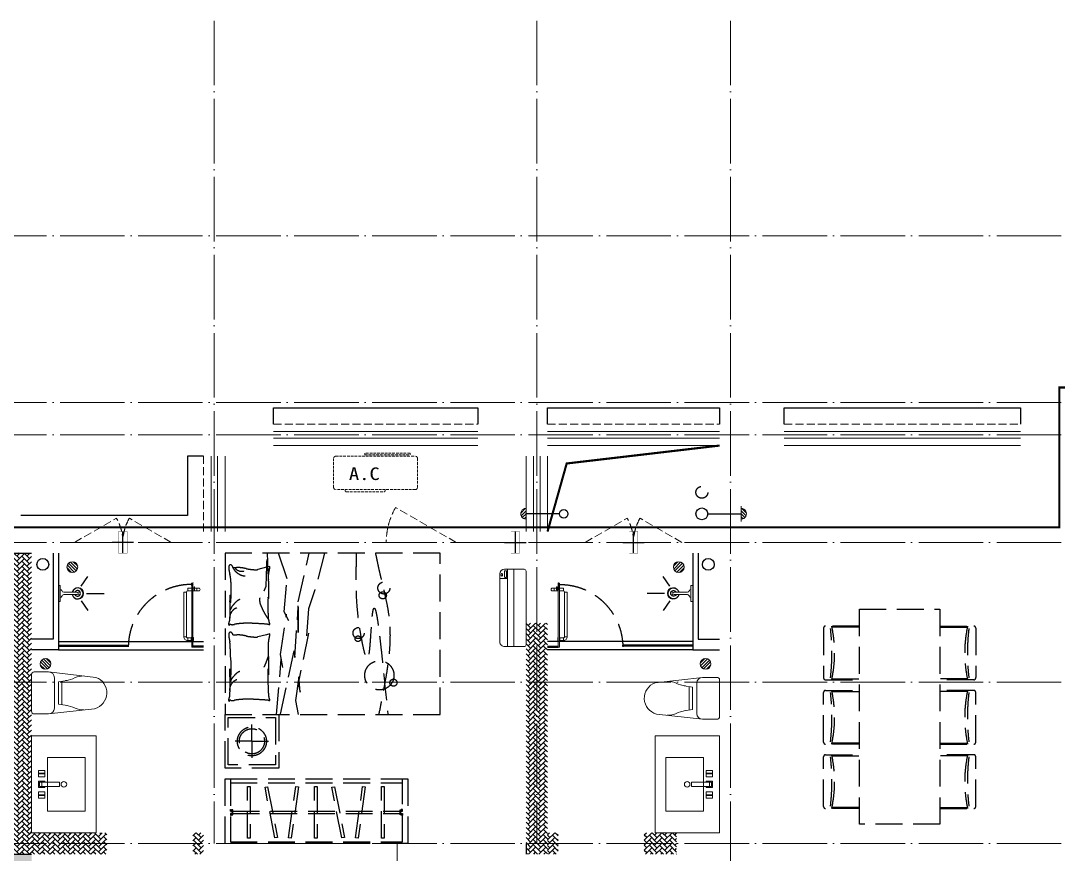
# Model space of a CAD drawing. Extents: x 27938 to 725830, y -209821 to 1628073.
# Drawn here: x 299517 to 309167, y -169835 to -162085 of the extents above; entities that cross this region are included whole.
import ezdxf

# ---------------------------------------------------------------- set-up
doc = ezdxf.new("R2010")
doc.units = 0
doc.header["$LTSCALE"] = 1000
doc.header["$MEASUREMENT"] = 0
for name, pattern in [('A户型$0$DASH', [0.35, 0.25, -0.1]), ('DASH', [0.35, 0.25, -0.1]), ('DOTE', [2.42, 2, -0.2, 0.02, -0.2])]:
    doc.linetypes.add(name, pattern=pattern)
for name, color, linetype in [('5fur', 250, 'Continuous'), ('IP-bath&kitchen-JOHNSON', 4, 'Continuous'), ('P-bath&kitchen-JOHNSON', 4, 'Continuous'), ('VPIPE-中水', 122, 'Continuous'), ('VPIPE-凝结', 150, 'Continuous'), ('VPIPE-废水', 31, 'Continuous'), ('VPIPE-雨水', 4, 'DASH'), ('保温', 6, 'Continuous'), ('机电标识类', 1, 'Continuous'), ('看线', 251, 'Continuous')]:
    doc.layers.add(name, color=color, linetype=linetype)
for name, color, linetype, lineweight in [('DOTE', 19, 'DOTE', 9), ('LVTRY', 1, 'Continuous', 13), ('WINDOW', 144, 'Continuous', 15), ('平面-栏杆', 135, 'Continuous', 15), ('平面-看线', 45, 'Continuous', 15), ('平面-空调室内机', 176, 'Continuous', 9), ('平面-空调预留孔', 173, 'Continuous', 15), ('空调', 76, 'Continuous', 13)]:
    doc.layers.add(name, color=color, linetype=linetype, lineweight=lineweight)
doc.styles.add('黑体', font='')
doc.styles.get('黑体').set_extended_font_data('SimHei')

# ---------------------------------------------------------------- blocks, each defined once
blk = doc.blocks.new('FGDGDRGSDGDG')
at = {"layer": 'DOTE', "linetype": 'DOTE', "ltscale": 0.3}
for p, q in [((519382.5, 529998.5), (519382.5, 522348.5)), ((522382.5, 529998.5), (522382.5, 522348.5)), ((524182.5, 529998.5), (524182.5, 513948.5)), ((488182.5, 527998.5), (546982.5, 527998.5)), ((488182.5, 526448.5), (546982.5, 526448.5)), ((488182.5, 526148.5), (546982.5, 526148.5)), ((488182.5, 525148.5), (546982.5, 525148.5)), ((488182.5, 523848.5), (546982.5, 523848.5)), ((488182.5, 522348.5), (546982.5, 522348.5)), ((521082.5, 522348.5), (521082.5, 513948.5))]:
    blk.add_line(p, q, dxfattribs=at)
blk = doc.blocks.new('A$C00A30745')
at = {"layer": '5fur', "linetype": 'A户型$0$DASH'}
for p, q in [((1800, 7200), (1800, 5700)), ((3800, 7200), (1800, 7200)), ((2377.2, 6961.9), (2298.5, 7200)), ((2481.6, 6747.4), (2581.9, 7200)), ((2726.6, 7200), (2635.5, 6857.4)), ((3800, 5700), (3800, 7200)), ((2186.2, 7067.8), (2103.6, 7047.1)), ((2216.2, 7075.3), (2186.2, 7067.8)), ((2349.7, 6653.9), (2377.2, 6961.9)), ((2635.5, 6857.4), (2575.1, 6681.4)), ((2448.6, 6230.3), (2481.6, 6697.9)), ((2481.6, 6461.3), (2481.6, 6747.4)), ((2481.6, 6697.9), (2481.6, 6461.3)), ((2575.1, 6681.4), (2553.3, 6346.7)), ((7700, 4679), (7700, 6679)), ((7700, 6679), (8450, 6679)), ((8450, 6679), (8450, 4679)), ((2316.7, 6257.8), (2371.7, 6631.9)), ((2393.7, 6571.4), (2349.7, 6653.9)), ((7366.6, 6501.9), (7366.6, 6041.9)), ((7700, 6521.9), (7386.6, 6521.9)), ((7700, 6511.9), (7444.9, 6511.9)), ((8450, 6521.9), (8763.4, 6521.9)), ((8450, 6511.9), (8705.1, 6511.9)), ((8783.4, 6501.9), (8783.4, 6041.9)), ((2186.2, 6441.5), (2103.6, 6420.8)), ((2216.2, 6449), (2186.2, 6441.5)), ((2575.1, 6455.8), (2481.6, 5988.2)), ((2316.7, 5703.7), (2443.1, 6290.8)), ((2443.1, 6290.8), (2448.6, 6230.3)), ((2278.8, 5700), (2322.2, 6213.8)), ((2338.7, 6136.8), (2316.7, 6257.8)), ((2487.1, 6050.2), (2454.1, 5830.2)), ((2481.6, 5988.2), (2498.1, 5907.2)), ((2498.1, 5907.2), (2487.1, 6050.2)), ((7386.6, 6021.9), (7700, 6021.9)), ((7444.9, 6031.9), (7700, 6031.9)), ((8705.1, 6031.9), (8450, 6031.9)), ((8763.4, 6021.9), (8450, 6021.9)), ((7366.6, 5443.6), (7366.6, 5903.6)), ((7386.6, 5923.6), (7700, 5923.6)), ((7444.9, 5913.6), (7700, 5913.6)), ((8763.4, 5923.6), (8450, 5923.6)), ((8705.1, 5913.6), (8450, 5913.6)), ((8783.4, 5443.6), (8783.4, 5903.6)), ((2454.1, 5830.2), (2478.8, 5700)), ((1800, 5200), (1800, 5700)), ((1800, 5700), (2300, 5700)), ((1800, 5700), (3800, 5700)), ((2300, 5700), (2300, 5200)), ((1830, 5230), (1830, 5670)), ((1830, 5670), (2270, 5670)), ((2050, 5450), (2050, 5605)), ((2270, 5670), (2270, 5230)), ((2050, 5450), (1895, 5450)), ((2050, 5450), (2050, 5295)), ((2050, 5450), (2205, 5450)), ((7700, 5423.6), (7386.6, 5423.6)), ((7700, 5433.6), (7444.9, 5433.6)), ((8450, 5433.6), (8705.1, 5433.6)), ((8450, 5423.6), (8763.4, 5423.6)), ((7386.6, 5325.3), (7700, 5325.3)), ((7444.9, 5315.3), (7700, 5315.3)), ((8763.4, 5325.3), (8450, 5325.3)), ((8705.1, 5315.3), (8450, 5315.3)), ((2270, 5230), (1830, 5230)), ((7366.6, 4845.3), (7366.6, 5305.3)), ((8783.4, 4845.3), (8783.4, 5305.3)), ((2300, 5200), (1800, 5200)), ((1800, 4500), (1800, 5100)), ((1800, 5100), (1850, 5100)), ((1850, 5100), (1850, 4515)), ((1850, 5100), (3450, 5100)), ((1850, 5065), (3450, 5065)), ((2009.6, 4550), (2009.6, 5030)), ((2009.6, 5030), (2034.6, 5030)), ((2034.6, 5030), (2034.6, 4550)), ((2172, 5023.3), (2196.6, 5028)), ((2262.6, 4552), (2172, 5023.3)), ((2196.6, 5028), (2287.2, 4556.7)), ((2391.8, 4554), (2457.5, 5029.5)), ((2482.2, 5026), (2416.6, 4550.5)), ((2457.5, 5029.5), (2482.2, 5026)), ((2632.1, 4550), (2632.1, 5030)), ((2632.1, 5030), (2657.1, 5030)), ((2657.1, 5030), (2657.1, 4550)), ((2794.5, 5023.3), (2819.1, 5028)), ((2885.1, 4552), (2794.5, 5023.3)), ((2819.1, 5028), (2909.7, 4556.7)), ((3014.3, 4554), (3080, 5029.5)), ((3104.7, 5026), (3039.1, 4550.5)), ((3080, 5029.5), (3104.7, 5026)), ((3254.6, 4550), (3254.6, 5030)), ((3254.6, 5030), (3279.6, 5030)), ((3279.6, 5030), (3279.6, 4550)), ((3450, 4515), (3450, 5100)), ((3450, 5100), (3500, 5100)), ((3500, 5100), (3500, 4500)), ((7700, 4825.3), (7386.6, 4825.3)), ((7700, 4835.3), (7444.9, 4835.3)), ((8450, 4835.3), (8705.1, 4835.3)), ((8450, 4825.3), (8763.4, 4825.3)), ((1850, 4800.5), (1850, 4817.1)), ((1850, 4817.1), (1860.2, 4817.1)), ((1867.8, 4800.5), (1850, 4800.5)), ((1850, 4800.5), (1867.8, 4800.5)), ((1860.2, 4800.5), (1850, 4800.5)), ((1867.8, 4780), (1850, 4780)), ((1850, 4780), (1867.8, 4780)), ((1850, 4780), (1850, 4763.4)), ((1860.2, 4780), (1850, 4780)), ((1850, 4763.4), (1860.2, 4763.4)), ((1860.2, 4817.1), (1860.2, 4800.5)), ((1860.2, 4763.4), (1860.2, 4780)), ((1867.8, 4813.4), (1867.8, 4767.1)), ((1872.2, 4813.4), (1867.8, 4813.4)), ((1867.8, 4767.1), (1872.2, 4767.1)), ((1872.1, 4800.5), (3427.8, 4800.5)), ((1872.1, 4780), (3427.8, 4780)), ((1872.2, 4767.1), (1872.2, 4813.4)), ((3427.8, 4813.4), (3432.2, 4813.4)), ((3427.8, 4767.1), (3427.8, 4813.4)), ((3432.2, 4767.1), (3427.8, 4767.1)), ((3432.2, 4813.4), (3432.2, 4767.1)), ((3432.2, 4800.5), (3450, 4800.5)), ((3432.2, 4780), (3450, 4780)), ((3439.8, 4817.1), (3439.8, 4800.5)), ((3450, 4817.1), (3439.8, 4817.1)), ((3439.8, 4800.5), (3450, 4800.5)), ((3439.8, 4780), (3450, 4780)), ((3439.8, 4763.4), (3439.8, 4780)), ((3450, 4763.4), (3439.8, 4763.4)), ((3450, 4800.5), (3450, 4817.1)), ((3450, 4780), (3450, 4763.4)), ((8450, 4679), (7700, 4679)), ((2034.6, 4550), (2009.6, 4550)), ((2287.2, 4556.7), (2262.6, 4552)), ((2416.6, 4550.5), (2391.8, 4554)), ((2657.1, 4550), (2632.1, 4550)), ((2909.7, 4556.7), (2885.1, 4552)), ((3039.1, 4550.5), (3014.3, 4554)), ((3279.6, 4550), (3254.6, 4550)), ((3500, 4500), (1800, 4500)), ((1850, 4515), (3450, 4515))]:
    blk.add_line(p, q, dxfattribs=at)
for centre, radius in [((3277.4, 6875.4), 55.7), ((3267, 6807.3), 33.5), ((3041.9, 6456.3), 51.6), ((3036.6, 6403.9), 26.2), ((3235.5, 6063.4), 135.8), ((3366.4, 5995.3), 33.1), ((2050, 5450), 135), ((2050, 5450), 117)]:
    blk.add_circle(centre, radius, dxfattribs=at)
for centre, radius, start, end in [((-25618.3, 7969), 27821.6, 357.78057, 358.40467), ((7919.1, 7315.1), 5727.8, 181.20742, 183.43718), ((1925.8, 7063.2), 90.4, 168.72762, 180), ((1996.5, 7063.2), 161.1, 180, 188.43719), ((1850, 7078.3), 13.1, 63.41948, 168.72762), ((1840.6, 7059.5), 34.2, 4.40021, 63.41948), ((1927.8, 6573.4), 491.8, 90, 96.23236), ((1999.1, 7126.3), 139.9, 207.20359, 224.90238), ((1963.1, 7116.9), 89.9, 216.26407, 228.55709), ((1938.5, 7089), 52.6, 228.55709, 244.64488), ((1927.8, 6861.2), 204, 80.31563, 90), ((1813.7, 6192.8), 882, 77.80162, 80.31563), ((2067.1, 7364.9), 317.1, 257.80162, 261.99495), ((2114.6, 7703.2), 658.8, 261.99495, 267.33512), ((2087.2, 7112.8), 67.7, 267.33512, 284.04519), ((1987.8, 7086.8), 229.7, 342.61359, 350.5159), ((1947.3, 7093.6), 270.8, 350.5159, 355.91706), ((2216.4, 7074.4), 0.917, 355.91706, 104.04494), ((2138.6, 7084.3), 304.8, 188.43719, 195.74398), ((1612.1, 6935.9), 242.2, 7.54685, 15.74398), ((725.3, 6852.1), 1132.9, 359.99874, 5.8567), ((1999.1, 7126.3), 139.9, 224.90238, 242.60117), ((1980.6, 7178), 151.1, 244.64488, 248.18508), ((2000.9, 7228.6), 205.6, 248.18508, 251.2201), ((1952.8, 7087.1), 56.2, 251.2201, 270), ((1999.1, 7126.3), 139.9, 242.60117, 253.48502), ((1952.8, 7122.5), 91.5, 270, 284.68511), ((1999.1, 7126.3), 139.9, 253.48502, 264.36887), ((2347.2, 6979.5), 145.9, 173.56595, 191.55856), ((2321.2, 6982.4), 119.7, 162.61359, 173.56595), ((1724.8, 6883.2), 484.2, 358.1021, 7.96083), ((809.2, 6852.1), 1049, 353.9133, 0), ((1495.9, 7164.2), 738.7, 334.68893, 336.51559), ((1495.9, 7164.2), 738.7, 336.51559, 338.34226), ((805.5, 6934.5), 1404.8, 355.38242, 357.25094), ((2134, 6779.2), 289.7, 177.46141, 184.80185), ((1996.9, 6785.3), 152.4, 169.81012, 177.46141), ((3734, 6918.1), 1890.1, 183.21004, 185.38127), ((1943.2, 6716.2), 49.3, 118.31676, 129.03494), ((2014.8, 6583.4), 200.2, 113.00277, 118.31676), ((2393.9, 6765.8), 272.1, 176.4448, 184.08277), ((7917.7, 6694.8), 5718.5, 179.02962, 180.28654), ((2140.7, 6771), 62.9, 7.22403, 19.21371), ((3418.3, 6723.5), 1216.5, 175.38242, 177.39037), ((975.2, 6681.9), 873.2, 0.57574, 4.80185), ((354.2, 6675.6), 1494.3, 358.09211, 0.57574), ((2067.1, 6587.9), 234, 152.76041, 159.13972), ((1927.3, 6659.9), 76.8, 141.61143, 152.76041), ((1941.7, 6596.5), 99.2, 126.17665, 143.91364), ((2174.1, 6464.3), 391.6, 136.18849, 141.61143), ((1941.7, 6596.5), 99.2, 108.43965, 126.17665), ((2054, 6579.6), 225.2, 129.03494, 136.18849), ((2180.4, 6750.6), 58, 184.08277, 200.67428), ((2600.1, 6909), 506.6, 200.67428, 204.32653), ((3443.6, 7290.3), 1432.3, 204.32653, 206.49848), ((3363.3, 6672.1), 1164, 180.28654, 183.57397), ((1790.9, 6582.9), 53.9, 329.34875, 354.74081), ((1941.7, 6596.5), 99.2, 164.06476, 184.21588), ((1027.3, 6653.2), 820.8, 354.74081, 358.09211), ((1941.7, 6596.5), 99.2, 143.91364, 164.06476), ((2441.6, 6790.7), 312.6, 206.49848, 212.13498), ((2793.8, 7012), 728.6, 212.13498, 215.82629), ((2347.2, 6608.6), 145.9, 183.57397, 192.86904), ((2249.1, 6586.2), 45.3, 192.86904, 207.28412), ((2140.6, 6530.3), 76.7, 16.22115, 27.28412), ((1862.2, 6540.7), 28.9, 149.34875, 184.30254), ((1858.4, 6540.4), 25.1, 184.30254, 201.7883), ((1838.3, 6532.4), 3.42, 201.7883, 250.43603), ((1837.9, 6531.3), 2.32, 250.43603, 11.89306), ((1844.4, 6532.7), 4.28, 111.9904, 191.89306), ((1848.6, 6522.2), 15.6, 68.57902, 111.9904), ((1866.3, 6567.3), 32.8, 248.57902, 278.13348), ((1836.1, 6778.3), 246, 278.13348, 282.10946), ((1929.3, 6343.9), 198.3, 97.6809, 102.10946), ((2024.8, 5635.6), 913.1, 93.36875, 97.6809), ((2011.1, 5869.5), 678.7, 88.36691, 93.36875), ((1991.5, 5183.3), 1365.2, 86.94504, 88.36691), ((1337.6, -7069.6), 13635.6, 86.49514, 86.94504), ((2151.5, 6219.8), 321.2, 80.00164, 86.49514), ((2210.6, 6555.2), 19.3, 260.00164, 286.69777), ((2130.3, 6527.3), 87.5, 7.12039, 16.22115), ((2215.8, 6537.9), 1.32, 286.69777, 7.12039), ((7386.6, 6501.9), 20, 90, 180), ((5442.6, 6270.5), 2002.2, 353.4152, 6.5848), ((6316.2, 6271.9), 1153.9, 347.48739, 12.51261), ((9833.8, 6271.9), 1153.9, 167.48739, 192.51261), ((10707.4, 6270.5), 2002.2, 173.4152, 186.5848), ((8763.4, 6501.9), 20, 0, 90), ((1925.8, 6437), 90.4, 168.72762, 180), ((1996.5, 6437), 161.1, 180, 188.43719), ((1850, 6452.1), 13.1, 63.41948, 168.72762), ((2138.6, 6458), 304.8, 188.43719, 195.74398), ((-2273.2, 6102.2), 4127.5, 1.80855, 3.79399), ((1840.6, 6433.2), 34.2, 4.40021, 63.41948), ((1927.8, 5947.1), 491.8, 90, 96.23236), ((1927.8, 6234.9), 204, 80.31563, 90), ((1813.7, 5566.5), 882, 77.80162, 80.31563), ((2067.1, 6738.6), 317.1, 257.80162, 261.99495), ((2114.6, 7077), 658.8, 261.99495, 267.33512), ((2087.2, 6486.5), 67.7, 267.33512, 284.04519), ((3865.3, 6314.2), 1664, 178.09487, 183.41789), ((2321.2, 6356.1), 119.7, 162.61359, 173.56595), ((1987.8, 6460.6), 229.7, 342.61359, 350.5159), ((1947.3, 6467.3), 270.8, 350.5159, 355.91706), ((2216.4, 6448.1), 0.917, 355.91706, 104.04494), ((1175.5, 6142.8), 682.7, 0, 7.54685), ((1495.9, 6454.9), 738.7, 336.51559, 338.34226), ((1495.9, 6454.9), 738.7, 338.34226, 340.57202), ((1495.9, 6454.9), 738.7, 340.57202, 342.80178), ((1978.9, 6169), 230.1, 357.25094, 11.55856), ((2134, 6111.1), 289.7, 177.46141, 184.80185), ((-4356.8, 5951.3), 6203.8, 0.39542, 1.59433), ((975.2, 6013.7), 873.2, 0.57574, 4.80185), ((809.2, 6142.8), 1049, 353.9133, 0), ((2054, 5911.4), 225.2, 129.03494, 136.18849), ((1943.2, 6048), 49.3, 118.31676, 129.03494), ((2014.8, 5915.2), 200.2, 113.00277, 118.31676), ((1495.9, 6454.9), 738.7, 334.68893, 336.51559), ((7917.7, 6026.7), 5718.5, 179.02962, 180.28654), ((1146.1, 6037.7), 1057.4, 1.73161, 4.6547), ((3418.3, 6014.3), 1216.5, 175.38242, 177.39037), ((805.5, 6225.3), 1404.8, 355.38242, 357.25094), ((1941.7, 5928.4), 99.2, 143.91364, 164.06476), ((1326, 6087.7), 529.3, 349.81012, 353.9133), ((354.2, 6007.5), 1494.3, 358.09211, 0.57574), ((2067.1, 5919.7), 234, 152.76041, 159.13972), ((1927.3, 5991.7), 76.8, 141.61143, 152.76041), ((1941.7, 5928.4), 99.2, 126.17665, 143.91364), ((2174.1, 5796.2), 391.6, 136.18849, 141.61143), ((1941.7, 5928.4), 99.2, 108.43965, 126.17665), ((3363.3, 6003.9), 1164, 180.28654, 183.57397), ((7386.6, 6041.9), 20, 180, 270), ((8763.4, 6041.9), 20, 270, 0), ((1941.7, 5928.4), 99.2, 164.06476, 184.21588), ((-782.7, 6006.6), 2630.7, 357.06345, 358.93534), ((3186.3, 5954.8), 985.1, 181.36432, 184.94049), ((7386.6, 5903.6), 20, 90, 180), ((5442.6, 5675.1), 2002.2, 353.4152, 6.5848), ((6316.2, 5673.6), 1153.9, 347.48739, 12.51261), ((9833.8, 5673.6), 1153.9, 167.48739, 192.51261), ((10707.4, 5675.1), 2002.2, 173.4152, 186.5848), ((8763.4, 5903.6), 20, 0, 90), ((1862.2, 5834.6), 28.9, 149.34875, 184.30254), ((1858.4, 5834.3), 25.1, 184.30254, 201.7883), ((1838.3, 5826.2), 3.42, 201.7883, 250.43603), ((1837.9, 5825.2), 2.32, 250.43603, 11.89306), ((1790.9, 5876.8), 53.9, 329.34875, 354.74081), ((1844.4, 5826.5), 4.28, 111.9904, 191.89306), ((1848.6, 5816.1), 15.6, 68.57902, 111.9904), ((1866.3, 5861.1), 32.8, 248.57902, 278.13348), ((1836.1, 6072.2), 246, 278.13348, 282.10946), ((1929.3, 5637.7), 198.3, 97.6809, 102.10946), ((2024.8, 4929.4), 913.1, 93.36875, 97.6809), ((2011.1, 5163.3), 678.7, 88.36691, 93.36875), ((1991.5, 4477.1), 1365.2, 86.94504, 88.36691), ((1337.6, -7775.8), 13635.6, 86.49514, 86.94504), ((2151.5, 5513.7), 321.2, 80.00164, 86.49514), ((2249.1, 5880), 45.3, 192.86904, 207.28412), ((2210.6, 5849), 19.3, 260.00164, 286.69777), ((2140.6, 5824.1), 76.7, 16.22115, 27.28412), ((2130.3, 5821.1), 87.5, 7.12039, 16.22115), ((2215.8, 5831.8), 1.32, 286.69777, 7.12039), ((7386.6, 5443.6), 20, 180, 270), ((8763.4, 5443.6), 20, 270, 0), ((7386.6, 5305.3), 20, 90, 180), ((6316.2, 5075.3), 1153.9, 347.48739, 12.51261), ((9833.8, 5075.3), 1153.9, 167.48739, 192.51261), ((8763.4, 5305.3), 20, 0, 90), ((5442.6, 5076.8), 2002.2, 353.4152, 6.5848), ((10707.4, 5076.8), 2002.2, 173.4152, 186.5848), ((7386.6, 4845.3), 20, 180, 270), ((8763.4, 4845.3), 20, 270, 0)]:
    blk.add_arc(centre, radius, start, end, dxfattribs=at)
for points, knots in [([(3020.9, 7200), (3014.8, 6926.8), (3006.6, 6669.5), (3143.6, 6043.3), (3178.4, 7200), (3256.5, 6246.1), (3314.1, 5700)], [0, 0, 0, 0, 692.785923, 915.160849, 1290.08623, 2337.669759, 2337.669759, 2337.669759, 2337.669759]), ([(3198.9, 7200), (3244.7, 6970.4), (3399.5, 6459), (3300.2, 6075.6), (3230.3, 5700)], [0, 0, 0, 0, 470.099243, 1589.098475, 1589.098475, 1589.098475, 1589.098475])]:
    blk.add_open_spline(points, degree=3, knots=knots, dxfattribs=at)
blk = doc.blocks.new('rrrrrrrrrrrra')
for p, q in [((252.6, 483.7), (-87.4, 483.7)), ((-112.4, 458.7), (-112.4, 324.3)), ((277.6, 324.3), (277.6, 458.7)), ((-112.4, 324.3), (-63.7, -103.4)), ((277.6, 324.3), (227.5, -115.6)), ((-59.1, 271.1), (224.3, 271.1)), ((-20.6, 232.4), (-34.2, 153.6)), ((191.3, 200.5), (-26.1, 200.5)), ((185.8, 232.4), (-20.6, 232.4)), ((185.8, 232.4), (199.4, 153.6))]:
    blk.add_line(p, q)
for centre, radius, start, end in [((-87.4, 458.7), 25, 90, 180), ((252.6, 458.7), 25, 0, 90), ((-59.1, 324.3), 53.3, 180, 270), ((224.3, 324.3), 53.3, 270, 0), ((-322.6, 209.8), 293.8, 333.53685, 351.48282), ((487.8, 209.8), 293.8, 188.51718, 206.46315), ((149, -3.2), 224.1, 158.52022, 180), ((16.2, -3.2), 224.1, 0, 21.47978), ((83.8, -63.6), 152.8, 195.07732, 340.11812)]:
    blk.add_arc(centre, radius, start, end)
blk = doc.blocks.new('A$C1E0F638F')
for points in [[(499.7, 435.1), (499.7, 85.1), (0, 85.1), (0, 435.1)], [(269.9, 30), (229.9, 30), (229.9, 195), (269.9, 195)], [(119.9, 0), (179.9, 0), (179.9, 60), (119.9, 60)], [(146.9, 55), (152.9, 55), (152.9, 5), (146.9, 5)], [(229.9, 30), (269.9, 30), (269.9, 10), (229.9, 10)], [(379.9, 0), (319.9, 0), (319.9, 60), (379.9, 60)], [(352.9, 55), (346.9, 55), (346.9, 5), (352.9, 5)]]:
    blk.add_lwpolyline(points, close=True)
blk.add_lwpolyline([(269.9, 60), (279.9, 60), (279.9, 0), (219.9, 0), (219.9, 60), (229.9, 60)])
blk.add_circle((249.9, 236.3), 26)
blk = doc.blocks.new('$lvtry$00000171')
for p, q in [((-74, 11), (-11, 74)), ((-70, -27), (27, 70)), ((-53, -53), (53, 53)), ((-27, -70), (70, 27)), ((11, -74), (74, -11))]:
    blk.add_line(p, q)
blk.add_circle((0, 0), 75)
blk.add_point((0, 0))
blk = doc.blocks.new('135')
blk.add_hatch(color=256).paths.add_polyline_path([(4.8, 1.8), (3.6, -1), (-4.7, 2.5), (-3.5, 5.3)])
for p, q in [((-6.3, 2.6), (5.4, -2.3)), ((-5.7, 2.9), (-5.2, 2.7)), ((-5.6, 18.9), (-3.4, 19.4)), ((-3.4, 19.4), (-5.5, 19.4)), ((5.2, 10.9), (-5.3, 10.9)), ((5.2, 9.7), (-5.2, 9.7)), ((-5.2, 2.7), (-3.8, 5.9)), ((-5, 10.9), (-5, 30.5)), ((-3.8, 5.9), (5.4, 2.1)), ((0, 0), (0, 39.1)), ((5.6, 18.9), (3.4, 19.3)), ((3.4, 19.3), (5.6, 19.3)), ((4.1, -1.2), (5.4, 2.1)), ((5, 10.9), (5, 32.3)), ((4.1, -1.2), (5.7, -1.8))]:
    blk.add_line(p, q)
for centre, radius, start, end in [((6.2, 15.8), 13.5, 151.01474, 204.84033), ((13.5, 4.2), 20.5, 163.09243, 182.0012), ((-6, 3.6), 1, 184.22753, 248.46611), ((8.6, 15.5), 14.6, 166.278, 198.09535), ((13.5, 4.2), 19.5, 163.74431, 182.52687), ((-5.5, 3.3), 0.5, 181.9385, 247.25971), ((-5.2, 22.1), 0.5, 335.76434, 151.01474), ((3.8, 18.1), 9.42, 155.76434, 171.97728), ((5.2, 22.3), 0.5, 29.84246, 204.57404), ((-5.9, 17.2), 11.7, 10.47502, 24.57404), ((29.1, 6.7), 24, 172.94395, 199.23182), ((-6.3, 15.4), 12.4, 338.64492, 16.0476), ((-6, 15.8), 13.4, 334.91114, 29.84246), ((26.4, 6.3), 20.6, 169.14538, 199.95258), ((5.9, -1.2), 1.17, 247.45971, 19.95258), ((5.9, -1.4), 0.5, 247.45971, 19.23182)]:
    blk.add_arc(centre, radius, start, end)
blk.add_open_spline([(-5, 30.5), (-4.1, 31.3), (-2.3, 33), (0.9, 29.2), (3.5, 31.1), (5, 32.3)], degree=3, knots=[0, 0, 0, 0, 3.066329, 6.218313, 11.124135, 11.124135, 11.124135, 11.124135])
blk = doc.blocks.new('SDFAWERAWER')
at = {"layer": 'LVTRY', "color": 1}
for p, q in [((593941.2, -1242210.1), (593783.7, -1242594.8)), ((593964.6, -1242219.7), (593807.2, -1242604.4)), ((593941.2, -1242210.1), (593964.6, -1242219.7)), ((593987.8, -1242190.5), (593978.2, -1242214)), ((594007.5, -1242226), (593978.2, -1242214)), ((594017.1, -1242202.5), (593987.8, -1242190.5)), ((594015.8, -1242220.4), (594027.2, -1242192.7)), ((594015.8, -1242220.4), (594021.7, -1242222.8)), ((594025.7, -1242203.9), (594018.5, -1242221.5)), ((594018.5, -1242221.5), (594021.5, -1242220.3)), ((594025.4, -1242210.8), (594021.5, -1242220.3)), ((594022.6, -1242220.7), (594021.7, -1242222.8)), ((594021.7, -1242222.8), (594023.9, -1242221.9)), ((594022.6, -1242211.4), (594029.8, -1242193.8)), ((594024.2, -1242221.4), (594023.9, -1242221.9)), ((594025.4, -1242210.8), (594031.1, -1242196.8)), ((594027.2, -1242192.7), (594033, -1242195.1)), ((594027.7, -1242234.3), (594078.4, -1242255)), ((594029.8, -1242193.8), (594031.1, -1242196.8)), ((594032.2, -1242197.2), (594033, -1242195.1)), ((594033, -1242195.1), (594034, -1242197.4)), ((594033.8, -1242197.9), (594034, -1242197.4)), ((594047.3, -1242200.9), (594035.9, -1242228.7)), ((594035.9, -1242228.7), (594038.6, -1242229.7)), ((594037.3, -1242210.8), (594088, -1242231.6)), ((594038.6, -1242229.7), (594045.2, -1242213.6)), ((594038.6, -1242229.7), (594041.6, -1242228.5)), ((594041.6, -1242228.5), (594051.2, -1242205)), ((594049.9, -1242202), (594043.3, -1242218.2)), ((594047.3, -1242200.9), (594049.9, -1242202)), ((594049.9, -1242202), (594051.2, -1242205)), ((594057.1, -1242246.3), (594066.7, -1242222.8)), ((593783.7, -1242594.8), (593807.2, -1242604.4)), ((593803.2, -1242641.3), (593812.8, -1242617.9)), ((593812.8, -1242617.9), (593842.2, -1242629.9)), ((593842.2, -1242629.9), (593832.6, -1242653.3)), ((593845.2, -1242628.6), (593833.8, -1242656.3)), ((593847.8, -1242629.7), (593836.5, -1242657.4)), ((593845.2, -1242628.6), (593842.2, -1242629.9)), ((593847.8, -1242629.7), (593845.2, -1242628.6)), ((593803.2, -1242641.3), (593832.6, -1242653.3)), ((593833.8, -1242656.3), (593832.6, -1242653.3)), ((593836.5, -1242657.4), (593833.8, -1242656.3)), ((593847.1, -1242661.8), (593858.5, -1242634.1)), ((593847.1, -1242661.8), (593849.8, -1242662.9)), ((593849.8, -1242662.9), (593861.2, -1242635.2)), ((593852.1, -1242661.9), (593862.1, -1242637.4)), ((593858.5, -1242634.1), (593861.2, -1242635.2)), ((593861.2, -1242635.2), (593862.1, -1242637.4))]:
    blk.add_line(p, q, dxfattribs=at)
blk.add_lwpolyline([(593823.5, -1242717), (594045.8, -1242173.9), (594036.5, -1242170.2), (593814.2, -1242713.2)], close=True, dxfattribs=at)
blk.add_arc((594075.3, -1242240), 15.3, 281.79322, 33.70188, dxfattribs=at)
for centre, major_axis, start_param, end_param in [((593974.2, -1242223.6), (3.93, 9.6), 0, 1.570796), ((593816.8, -1242608.3), (13.5, 33.1), 1.570796, 3.141593), ((593816.8, -1242608.3), (3.93, 9.6), 1.570796, 3.141593)]:
    blk.add_ellipse(centre, major_axis=major_axis, ratio=1, start_param=start_param, end_param=end_param, dxfattribs=at)
at = {"layer": 'P-bath&kitchen-JOHNSON', "color": 8, "linetype": 'DASH'}
blk.add_arc((593809.8, -1242714), 586.2, 67.53695, 157.13247, dxfattribs=at)
at = {"layer": 'LVTRY', "color": 1, "xscale": -1, "rotation": 157.7329157530927}
blk.add_blockref('135', (594045.3, -1242161.9), dxfattribs=at)
blk = doc.blocks.new('A$C5DCB2F21')
at = {"layer": 'IP-bath&kitchen-JOHNSON', "color": 8}
for p, q in [((-68.3, -213.2), (-157.7, -275)), ((-0.1, -261.4), (-0.1, -424.7)), ((68.2, -213.2), (157.6, -275))]:
    blk.add_line(p, q, dxfattribs=at)
at = {"layer": 'IP-bath&kitchen-JOHNSON', "color": 250}
for centre, major_axis, ratio, start_param, end_param in [((0, -178.8), (-51, 0), 0.990052, -1.36297, 4.504563), ((0, -177.8), (-26.8, 0), 0.994812, -1.167677, 4.309269)]:
    blk.add_ellipse(centre, major_axis=major_axis, ratio=ratio, start_param=start_param, end_param=end_param, dxfattribs=at)
at = {"layer": 'LVTRY', "color": 1}
for p, q in [((73.6, 0), (-73.6, 0)), ((-10.5, -173.5), (-10.5, -49.3)), ((10.6, -173.5), (10.6, -49.3))]:
    blk.add_line(p, q, dxfattribs=at)
blk.add_lwpolyline([(73.6, 0), (73.6, -15.8), (-73.6, -15.8), (-73.6, 0)], dxfattribs=at)
for points in [[(-26.3, -30.7, -0.364142), (-37.8, -15.8, -0.020495)], [(-10.5, -49.4, 0.214893), (-26.3, -30.7, 7.649644)], [(10.6, -49.3, -0.21439), (26.3, -30.7, -7.649644)], [(26.3, -30.7, 0.364142), (37.8, -15.8, 0.020495)]]:
    blk.add_lwpolyline(points, format="xyb", dxfattribs=at)
blk.add_arc((0, -173.5), 10.5, 180, 0, dxfattribs=at)
for centre, major_axis, ratio, start_param, end_param in [((0, -181.3), (53.6, 0), 0.987577, 1.76809, 7.656688), ((-12.4, -164.7), (0, 1.43), 0.85, -1.570796, 4.712389), ((-12.4, -189.2), (0, 1.43), 0.85, 4.712389, 10.995574), ((12.5, -164.7), (0, 1.43), 0.85, 4.712389, 10.995574), ((12.5, -189.2), (0, 1.43), 0.85, 4.712389, 10.995574)]:
    blk.add_ellipse(centre, major_axis=major_axis, ratio=ratio, start_param=start_param, end_param=end_param, dxfattribs=at)
blk = doc.blocks.new('GDGDRGDGRD')
at = {"layer": 'IP-bath&kitchen-JOHNSON'}
for p, q in [((490532.6, 524228.1), (491882.6, 524228.1)), ((490532.6, 524193.1), (491182.6, 524193.1)), ((491182.6, 524183.1), (491182.6, 524193.1)), ((490532.6, 524183.1), (491182.6, 524183.1)), ((490532.6, 524148.1), (491882.6, 524148.1)), ((491882.6, 524183.1), (491782.6, 524183.1)), ((491782.6, 524173.1), (491782.6, 524183.1)), ((491882.6, 524173.1), (491782.6, 524173.1))]:
    blk.add_line(p, q, dxfattribs=at)
at = {"layer": 'IP-bath&kitchen-JOHNSON', "color": 8}
for points in [[(490532.6, 525048.5), (490532.6, 524148.1), (490282.6, 524148.1)], [(490482.6, 525048.5), (490482.6, 524248.1), (490282.6, 524248.1)]]:
    blk.add_lwpolyline(points, dxfattribs=at)
at = {"layer": 'LVTRY', "color": 1}
blk.add_lwpolyline([(490882.6, 522448.5), (490282.6, 522448.5), (490282.6, 523348.5), (490882.6, 523348.5)], close=True, dxfattribs=at)
at = {"layer": 'IP-bath&kitchen-JOHNSON'}
for name, p, rotation in [('A$C5DCB2F21', (490532.6, 524673.5), 90.008488524447), ('SDFAWERAWER', (-528535.9, 1449333.6), 22.25976934310711)]:
    blk.add_blockref(name, p, dxfattribs=dict(at, rotation=rotation))
at = {"layer": 'LVTRY', "xscale": -0.6666666667107826, "yscale": 0.6666666667107826}
for p in [(490662.6, 524918.5), (490412.6, 524018.5)]:
    blk.add_blockref('$lvtry$00000171', p, dxfattribs=at)
at = {"layer": 'LVTRY', "color": 1, "extrusion": (0, 0, -1), "xscale": -1, "zscale": -1, "rotation": 270}
blk.add_blockref('rrrrrrrrrrrra', (-490766.3, 523665.7), dxfattribs=at)
at = {"layer": 'LVTRY', "color": 1, "xscale": -1, "rotation": 270}
blk.add_blockref('A$C1E0F638F', (490347.5, 522648.8), dxfattribs=at)
blk = doc.blocks.new('FSFSFSFS')
at = {"layer": 'IP-bath&kitchen-JOHNSON'}
for p, q in [((496432.4, 524228.1), (495082.4, 524228.1)), ((496432.4, 524193.1), (495782.4, 524193.1)), ((495782.4, 524183.1), (495782.4, 524193.1)), ((495082.4, 524183.1), (495182.4, 524183.1)), ((495082.4, 524173.1), (495182.4, 524173.1)), ((496432.4, 524148.1), (495082.4, 524148.1)), ((495182.4, 524173.1), (495182.4, 524183.1)), ((496432.4, 524183.1), (495782.4, 524183.1))]:
    blk.add_line(p, q, dxfattribs=at)
at = {"layer": 'IP-bath&kitchen-JOHNSON', "color": 8}
for points in [[(496432.4, 525048.5), (496432.4, 524148.1), (496682.4, 524148.1)], [(496482.4, 525048.5), (496482.4, 524248.1), (496682.4, 524248.1)]]:
    blk.add_lwpolyline(points, dxfattribs=at)
at = {"layer": 'LVTRY', "color": 1}
blk.add_lwpolyline([(496082.4, 522448.5), (496682.4, 522448.5), (496682.4, 523348.5), (496082.4, 523348.5)], close=True, dxfattribs=at)
at = {"layer": 'IP-bath&kitchen-JOHNSON', "xscale": -1}
for name, p, rotation in [('SDFAWERAWER', (1515500.9, 1449333.6), 337.7402306568929), ('A$C5DCB2F21', (496432.4, 524673.5), 269.991511475553)]:
    blk.add_blockref(name, p, dxfattribs=dict(at, rotation=rotation))
at = {"layer": 'LVTRY', "xscale": 0.6666666667107826, "yscale": 0.6666666667107826}
for p in [(496302.4, 524918.5), (496552.4, 524018.5)]:
    blk.add_blockref('$lvtry$00000171', p, dxfattribs=at)
at = {"layer": 'LVTRY', "color": 1, "extrusion": (0, 0, -1), "zscale": -1, "rotation": 90.00000000000001}
blk.add_blockref('rrrrrrrrrrrra', (-496198.6, 523615.7), dxfattribs=at)
at = {"layer": 'LVTRY', "color": 1, "rotation": 90.00000000000001}
blk.add_blockref('A$C1E0F638F', (496617.5, 522648.8), dxfattribs=at)
blk = doc.blocks.new('dongkong')
blk.add_wipeout([(-603756, 210771), (-603756, 210570.8), (-603836, 210570.8), (-603836, 210771)])
at = {"layer": '机电标识类', "color": 250, "linetype": 'DASH', "ltscale": 400}
for p, q in [((-603796, 210771), (-603796, 210570.8)), ((-603896, 210670.7), (-603696, 210670.7))]:
    blk.add_line(p, q, dxfattribs=at)
at = {"layer": '空调', "color": 6, "linetype": 'DASH', "const_width": 2}
blk.add_lwpolyline([(-603756, 210771), (-603756, 210570.8), (-603836, 210570.8), (-603836, 210771)], close=True, dxfattribs=at)
blk = doc.blocks.new('A$C001338C2')
for p, q in [((0, 249), (0, 22)), ((845, 304), (55, 304)), ((109, 215), (109, 304)), ((900, 22), (900, 249)), ((22, 0), (878, 0))]:
    blk.add_line(p, q)
at = {"lineweight": 5}
for p, q in [((900, 215), (0, 215)), ((900, 143), (0, 143))]:
    blk.add_line(p, q, dxfattribs=at)
for points in [[(89, 226), (22, 226, -0.414214), (17, 232), (17, 243, -0.414214), (22, 249), (89, 249, -0.414214), (95, 243), (95, 232, -0.414214)], [(73, 275), (57, 275, -0.414214), (51, 281), (51, 283, -0.414214), (57, 289), (73, 289, -0.414214), (79, 283), (79, 281, -0.414214)]]:
    blk.add_lwpolyline(points, format="xyb", close=True)
for centre, radius, start, end in [((55, 249), 55, 90, 180), ((845, 249), 55, 360, 90), ((22, 22), 22, 180, 270), ((878, 22), 22, 270, 360)]:
    blk.add_arc(centre, radius, start, end)
blk = doc.blocks.new('A$C263B1184')
at = {"layer": '保温', "linetype": 'ByBlock', "ltscale": 10}
h = blk.add_hatch(dxfattribs=at)
h.set_pattern_fill('AR-HBONE', color=251, scale=55)
h.set_pattern_definition([(45, (-1017960.394, -343310.663), (0, 47.4157523), [100.584, -33.528]), (135, (-1017936.686, -343286.955), (3e-15, 47.4157523), [100.584, -33.528])])
h.paths.add_polyline_path([(8900, 6200), (8900, 8350), (9100, 8350), (9100, 6200)])
h = blk.add_hatch(dxfattribs=at)
h.set_pattern_fill('AR-HBONE', color=251, scale=55)
h.set_pattern_definition([(45, (-1016860.394, -345260.66), (0, 47.4157523), [100.584, -33.528]), (135, (-1016836.686, -345236.954), (3e-15, 47.4157523), [100.584, -33.528])])
h.paths.add_polyline_path([(7700, 6200), (7700, 6400), (8000, 6400), (8000, 6200)])
h = blk.add_hatch(dxfattribs=at)
h.set_pattern_fill('AR-HBONE', color=251, scale=55)
h.set_pattern_definition([(45, (-1017760.394, -345260.66), (0, 47.4157523), [100.584, -33.528]), (135, (-1017736.686, -345236.954), (3e-15, 47.4157523), [100.584, -33.528])])
h.paths.add_polyline_path([(8800, 6200), (8800, 6400), (8900, 6400), (8900, 6200)])
h = blk.add_hatch(dxfattribs=at)
h.set_pattern_fill('AR-HBONE', color=251, scale=55)
h.set_pattern_definition([(45, (-1021060.394, -345260.66), (0, 47.4157523), [100.584, -33.528]), (135, (-1021036.686, -345236.954), (3e-15, 47.4157523), [100.584, -33.528])])
h.paths.add_polyline_path([(12100, 6200), (12100, 6400), (12200, 6400), (12200, 6200)])
at = {"layer": '保温', "color": 251, "linetype": 'ByBlock', "ltscale": 10}
blk.add_line((9100, 6300), (9100, 6200), dxfattribs=at)
blk = doc.blocks.new('A$C6C4C4DE5')
at = {"layer": '保温', "linetype": 'ByBlock', "ltscale": 10}
h = blk.add_hatch(dxfattribs=at)
h.set_pattern_fill('AR-HBONE', color=251, scale=55)
h.set_pattern_definition([(45, (-445516.58, -596648.81), (0, 47.4157523), [100.584, -33.528]), (135, (-445492.87, -596625.102), (3e-15, 47.4157523), [100.584, -33.528])])
edge = h.paths.add_edge_path()
edge.add_line((200, 5200), (200.1, 7800))
edge.add_line((200.1, 7800), (0.1, 7800))
edge.add_line((0.1, 7800), (0, 5200))
edge.add_line((0, 5200), (200, 5200))
h = blk.add_hatch(dxfattribs=at)
h.set_pattern_fill('AR-HBONE', color=251, scale=55)
h.set_pattern_definition([(45, (-445516.58, -596648.81), (0, 47.4157523), [100.584, -33.528]), (135, (-445492.87, -596625.102), (3e-15, 47.4157523), [100.584, -33.528])])
edge = h.paths.add_edge_path()
edge.add_line((900, 5000), (900, 5200))
edge.add_line((900, 5200), (-700, 5200))
edge.add_line((-700, 5200), (-700, 5000))
edge.add_line((-700, 5000), (900, 5000))
at = {"layer": '保温', "linetype": 'Continuous', "ltscale": 10}
h = blk.add_hatch(dxfattribs=at)
h.set_pattern_fill('HEX', color=251, scale=10, angle=90, style=0)
h.set_pattern_definition([(90, (-503782.47, -516048.461), (-16.49778, 1e-15), [9.525, -19.05]), (210, (-503782.47, -516048.461), (8.24889, -14.2874966), [9.525, -19.05]), (150, (-503782.47, -516038.936), (-8.24889, -14.2874966), [9.525, -19.05])])
edge = h.paths.add_edge_path()
edge.add_line((200, 5000), (0, 5000))
edge.add_line((0, 5000), (0.1, 0))
edge.add_line((0.1, 0), (200.1, 0))
edge.add_line((200.1, 0), (200, 5000))
at = {"layer": '保温', "color": 251, "linetype": 'ByBlock', "ltscale": 10}
for p, q in [((0, 7800), (200, 7800)), ((0, 5000), (200, 5000)), ((0, 0), (200, 0))]:
    blk.add_line(p, q, dxfattribs=at)
blk = doc.blocks.new('gsergvr')
at = {"layer": '平面-空调预留孔', "linetype": 'DASH', "ltscale": 0.1}
for p, q in [((34075.4, 17176.2), (34075.4, 17166.2)), ((34085.4, 17156.2), (34438.2, 17156.2)), ((34448.2, 17166.2), (34448.2, 17176.2))]:
    blk.add_line(p, q, dxfattribs=at)
blk.add_lwpolyline([(34728.6, 17176.2), (33988.6, 17176.2, -0.414214), (33968.6, 17196.2), (33968.6, 17466.2, -0.414214), (33988.6, 17486.2), (34728.6, 17486.2, -0.414214), (34748.6, 17466.2), (34748.6, 17196.2, -0.414214)], format="xyb", close=True, dxfattribs=at)
blk.add_lwpolyline([(34679.3, 17515.3), (34259.5, 17515.3), (34259.5, 17500.2), (34679.3, 17500.2)], close=True, dxfattribs=at)
for centre, start, end in [((34085.4, 17166.2), 180, 270), ((34438.2, 17166.2), 270, 0)]:
    blk.add_arc(centre, 10, start, end, dxfattribs=at)
at = {"layer": '平面-空调预留孔', "color": 251, "linetype": 'DASH', "ltscale": 0.1, "true_color": 0x636466, "style": '黑体', "width": 1.2}
blk.add_text('A.C', height=117.05, dxfattribs=at).set_placement((34110.9, 17264.8))
blk = doc.blocks.new('rtyryrtyeeretee')
at = {"layer": '平面-空调预留孔'}
blk.add_blockref('gsergvr', (635673.5, 326705.8), dxfattribs=at)
blk = doc.blocks.new('A$C7A951E79')
at = {"layer": 'LVTRY'}
for p, q in [((-7.1, 49.5), (-49.5, 7.1)), ((0, 28.3), (-46.5, -18.3)), ((0, 0), (-35.4, -35.4)), ((0, -71.2), (0, 71.5)), ((0, -28.3), (-18.3, -46.5))]:
    blk.add_line(p, q, dxfattribs=at)
blk.add_arc((0, 0.2), 49.9, 89.97568, 269.97568, dxfattribs=at)
blk.add_point((0, 0), dxfattribs=at)
blk = doc.blocks.new('A$C63A34ABD')
at = {"color": 6, "const_width": 20}
blk.add_lwpolyline([(3099.7, -900), (3277.9, -266.6), (4700, -100)], dxfattribs=at)
at = {"layer": 'VPIPE-凝结', "ltscale": 0.1}
for p, q in [((3210, -734.5), (2899.8, -734.5)), ((4590, -734.5), (4899.8, -734.3))]:
    blk.add_line(p, q, dxfattribs=at)
at = {"layer": 'VPIPE-凝结'}
blk.add_circle((3250, -734.5), 40, dxfattribs=at)
at = {"layer": 'VPIPE-废水'}
blk.add_circle((4535, -735), 55, dxfattribs=at)
at = {"layer": 'VPIPE-雨水'}
blk.add_circle((4535, -535), 55, dxfattribs=at)
for name, p in [('rtyryrtyeeretee', (-668532.1, -344391)), ('A$C7A951E79', (2899.8, -734.5))]:
    blk.add_blockref(name, p)
at = {"xscale": -1}
blk.add_blockref('A$C7A951E79', (4899.8, -734.6), dxfattribs=at)
blk = doc.blocks.new('A$C12C278E8')
at = {"layer": '平面-空调室内机', "ltscale": 0.3}
blk.add_blockref('dongkong', (603696.2, -210770.7), dxfattribs=at)

msp = doc.modelspace()

# ---------------------------------------------------------------- linework, layer by layer
at = {"layer": 'VPIPE-中水', "linetype": 'Continuous'}
for centre in [(299721.7, -167139.8), (305911.4, -167139.8)]:
    msp.add_circle(centre, 55, dxfattribs=at)
at = {"layer": 'WINDOW', "color": 250, "linetype": 'DASH', "ltscale": 0.3}
msp.add_lwpolyline([(303566.5, -166934.8), (303003.4, -166610.2, 0.131485), (302916.5, -166934.8)], format="xyb", dxfattribs=at)
at = {"layer": '平面-栏杆'}
for points in [[(303766.5, -165904.8), (301866.5, -165904.5)], [(303766.5, -165964.8), (301866.5, -165964.5)], [(306016.6, -165904.8), (304416.6, -165904.5)], [(306016.6, -165964.8), (304416.6, -165964.5)], [(308816.6, -165904.8), (306616.6, -165904.5)], [(308816.6, -165964.8), (306616.6, -165964.5)], [(301286.9, -166134.8), (301286.6, -166834.8)], [(301346.9, -166134.8), (301346.6, -166834.8)], [(304286.6, -166134.8), (304286.3, -166834.8)], [(304346.6, -166134.8), (304346.3, -166834.8)]]:
    msp.add_lwpolyline(points, dxfattribs=at)
at = {"layer": '平面-看线', "linetype": 'DASH', "ltscale": 0.3}
for p, q in [((301866.5, -165834.5), (303766.5, -165834.8)), ((304416.6, -165834.5), (306016.6, -165834.8)), ((306616.6, -165834.5), (308816.6, -165834.8)), ((301216.6, -166834.8), (301216.9, -166134.8))]:
    msp.add_line(p, q, dxfattribs=at)
at = {"layer": '平面-看线'}
msp.add_line((304216.3, -166834.8), (304216.6, -166134.8), dxfattribs=at)
for points in [[(303766.5, -166034.8), (301866.5, -166034.5)], [(306016.6, -166034.8), (304416.6, -166034.5)], [(308816.6, -166034.8), (306616.6, -166034.5)], [(301416.9, -166134.8), (301416.6, -166834.8)], [(304416.6, -166134.8), (304416.3, -166834.8)]]:
    msp.add_lwpolyline(points, dxfattribs=at)
at = {"layer": '看线', "color": 202, "ltscale": 0.5}
for points in [[(301866.5, -165834.8), (301866.5, -165684.8), (303766.5, -165684.8), (303766.5, -165834.8)], [(304416.6, -165834.8), (304416.6, -165684.8), (306016.6, -165684.8), (306016.6, -165834.8)], [(306616.6, -165834.8), (306616.6, -165684.8), (308816.6, -165684.8), (308816.6, -165834.8)], [(301216.9, -166134.8), (301066.9, -166134.8), (301066.9, -166684.8), (299516.6, -166684.8)]]:
    msp.add_lwpolyline(points, dxfattribs=at)

# ---------------------------------------------------------------- block references
for name, p in [('FGDGDRGSDGDG', (-218065.9, -692083.3)), ('A$C6C4C4DE5', (299416.6, -174834.8)), ('A$C00A30745', (299616.6, -174234.8)), ('GDGDRGDGRD', (-190665.9, -692083.3)), ('FSFSFSFS', (-190665.9, -692083.3))]:
    msp.add_blockref(name, p)
at = {"layer": '平面-空调预留孔', "xscale": -0.8000000000465648, "yscale": 0.8000000000465648, "zscale": 0.8000000000465646, "rotation": 89.99999976656984}
msp.add_blockref('A$C001338C2', (304216.5, -167184.5), dxfattribs=at)

# ---------------------------------------------------------------- next in the draw order: block references
at = {"layer": '平面-空调室内机', "ltscale": 0.3, "xscale": -1, "rotation": 180}
for p in [(904262.6, 43736.2), (909012.6, 43736)]:
    msp.add_blockref('dongkong', p, dxfattribs=at)

# ---------------------------------------------------------------- next in the draw order: linework, layer by layer
at = {"layer": 'WINDOW', "color": 250, "linetype": 'DASH', "ltscale": 0.3}
for points in [[(300016.6, -166934.8), (300406.3, -166709.9, -0.131605), (300466.6, -166934.8)], [(300916.6, -166934.8), (300526.8, -166709.9, 0.131605), (300466.6, -166934.8)], [(304766.6, -166934.8), (305156.3, -166709.9, -0.131605), (305216.6, -166934.8)], [(305666.6, -166934.8), (305276.8, -166709.9, 0.131605), (305216.6, -166934.8)]]:
    msp.add_lwpolyline(points, format="xyb", dxfattribs=at)

# ---------------------------------------------------------------- next in the draw order: block references
msp.add_blockref('A$C63A34ABD', (301316.6, -165934.8))
at = {"xscale": -1}
msp.add_blockref('A$C263B1184', (313316.6, -176034.8), dxfattribs=at)

# ---------------------------------------------------------------- next in the draw order: block references
msp.add_blockref('A$C12C278E8', (304216, -166834.8))

# ---------------------------------------------------------------- next in the draw order: linework, layer by layer
at = {"color": 5, "linetype": 'DASH', "ltscale": 0.8, "const_width": 20}
msp.add_lwpolyline([(288156.6, -165494.8), (289856.7, -165494.8), (289856.7, -166794.8), (309176.5, -166794.8), (309176.5, -165494.8), (310876.6, -165494.8), (310876.6, -163944.8), (315556.6, -163944.8), (315556.6, -165494.8), (317256.7, -165494.8), (317256.7, -166794.8)], dxfattribs=at)

doc.saveas('drawing.dxf')
